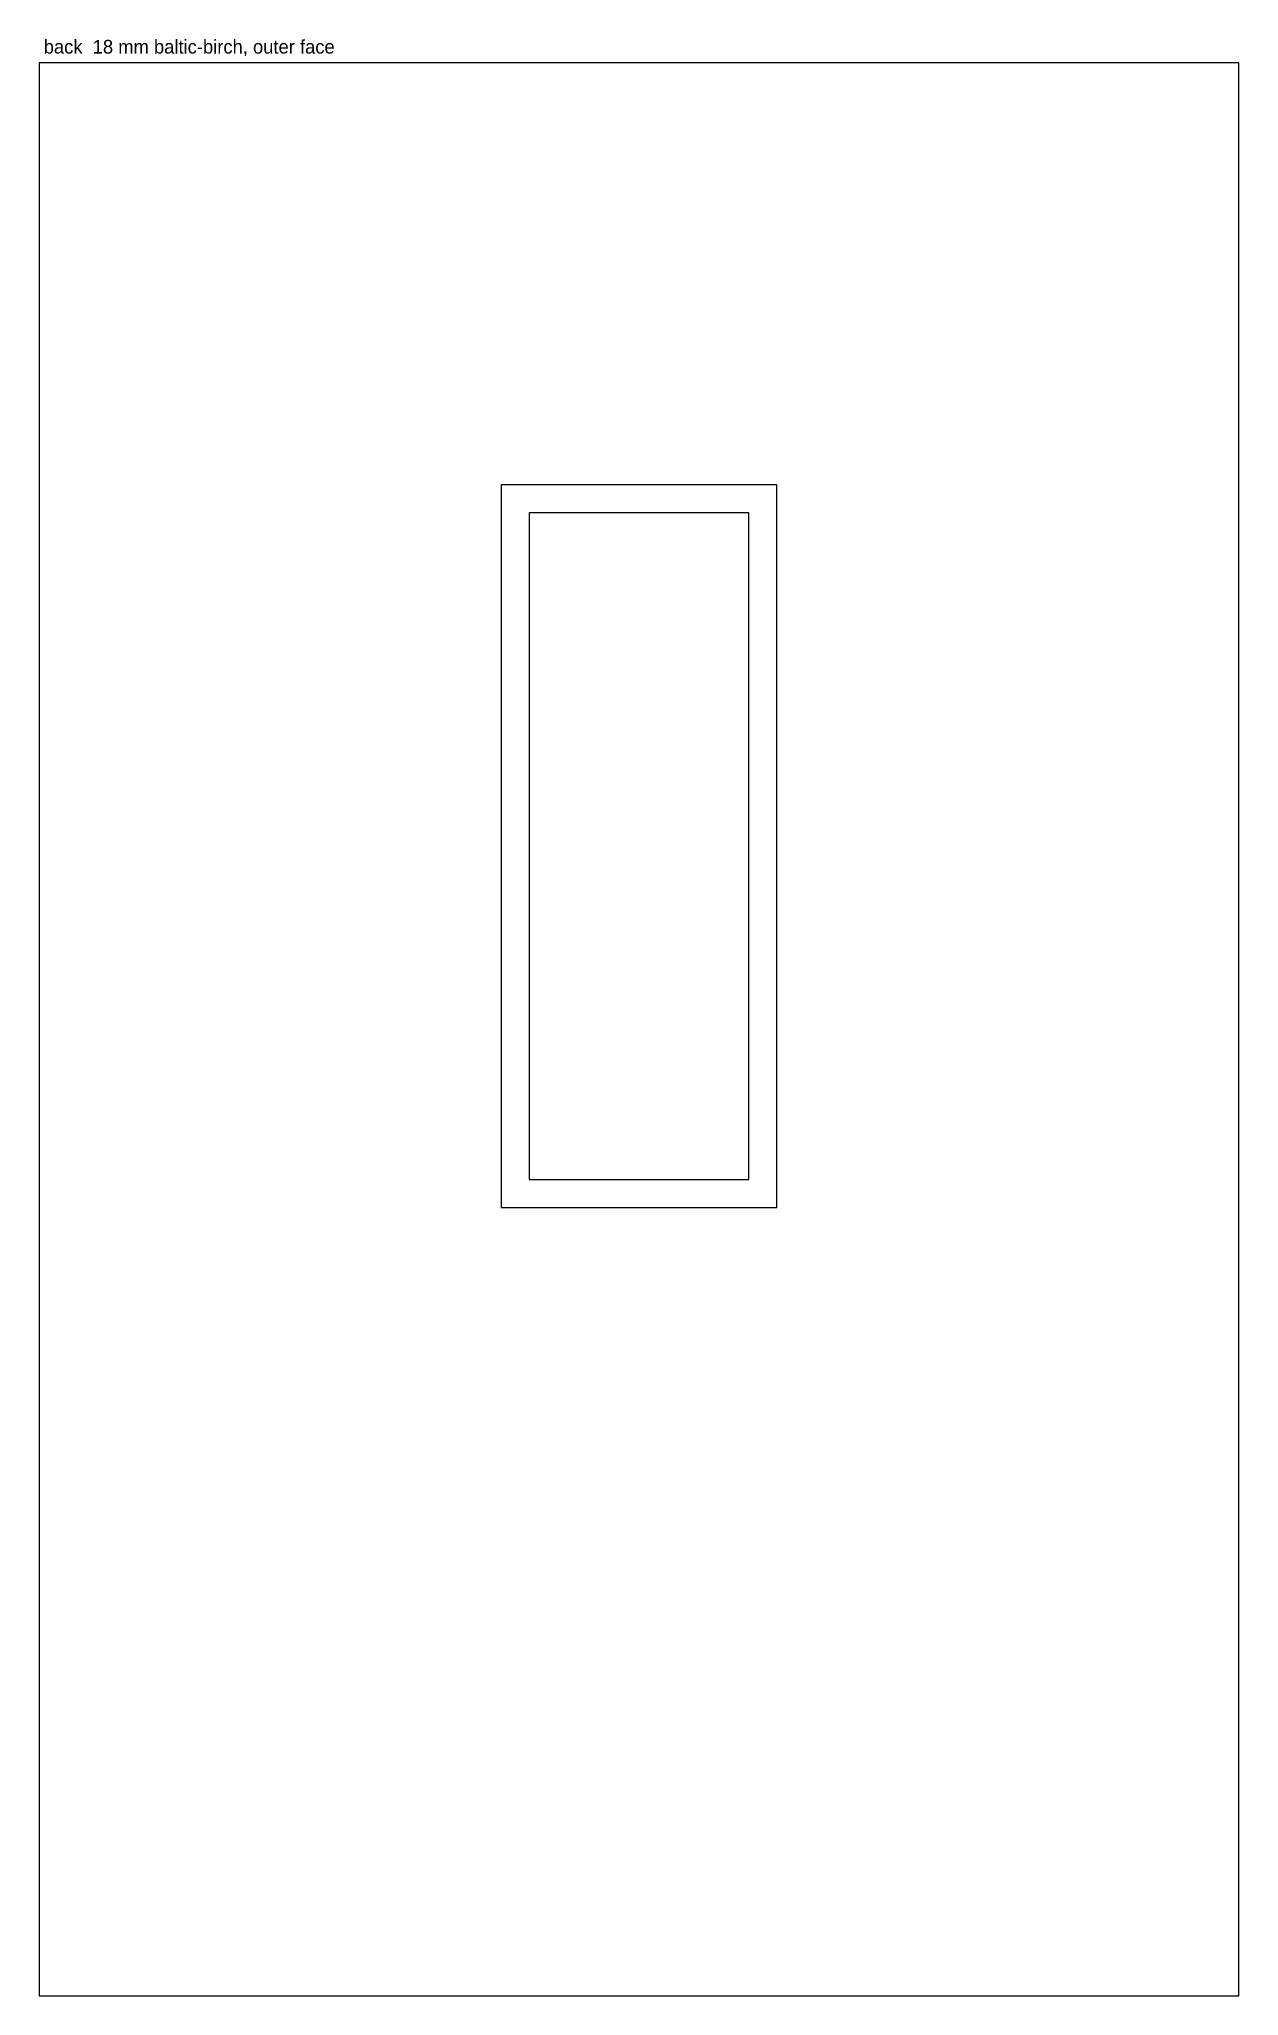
# Model space of a CAD drawing. Header units: millimetres. Extents: x 0 to 524, y 0 to 854.
import ezdxf

# ---------------------------------------------------------------- set-up
doc = ezdxf.new("R2010")
doc.units = ezdxf.units.MM
for name, color, linetype in [('CUT_INSIDE', 5, 'Continuous'), ('CUT_OUTSIDE', 1, 'Continuous'), ('NOTES', 7, 'Continuous'), ('POCKET_4.5MM', 3, 'Continuous')]:
    doc.layers.add(name, color=color, linetype=linetype)

msp = doc.modelspace()

# ---------------------------------------------------------------- linework, layer by layer
at = {"layer": 'CUT_INSIDE'}
msp.add_lwpolyline([(310, 647.5), (214, 647.5), (214, 356.5), (310, 356.5), (310, 647.5)], close=True, dxfattribs=at)
at = {"layer": 'CUT_OUTSIDE'}
msp.add_lwpolyline([(0, 0), (524, 0), (524, 844), (0, 844), (0, 0)], close=True, dxfattribs=at)
at = {"layer": 'POCKET_4.5MM'}
msp.add_lwpolyline([(201.75, 344.25), (322.25, 344.25), (322.25, 659.75), (201.75, 659.75), (201.75, 344.25)], close=True, dxfattribs=at)

# ---------------------------------------------------------------- texts
at = {"layer": 'NOTES'}
msp.add_text('back  18 mm baltic-birch, outer face', height=6, dxfattribs=at).set_placement((2, 848))

doc.saveas('drawing.dxf')
